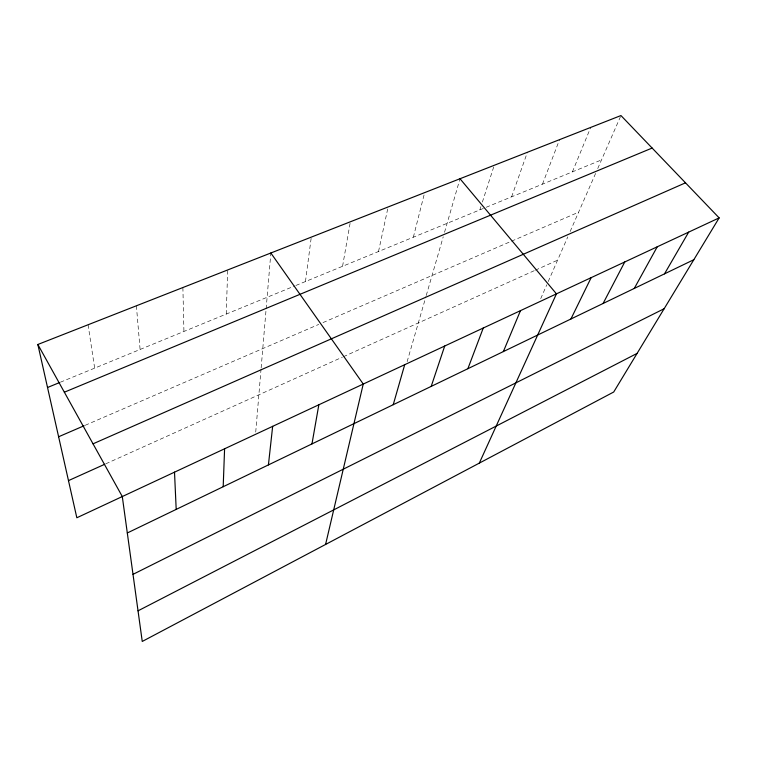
<?xml version="1.0" encoding="UTF-8"?>
<svg xmlns="http://www.w3.org/2000/svg" width="757" height="757" viewBox="0 0 757 757"><rect width="100%" height="100%" fill="white"/><g stroke="black" fill="none" stroke-linecap="round" stroke-linejoin="round"><path stroke-width="0.57" stroke-dasharray="3.79 2.84" d="M226.248 314.079L227.677 269.956M255.724 432.096L261.042 369.056M261.146 367.921L266.038 309.982M266.133 308.828L270.845 253.008M305.459 281.538L311.288 237.13M342.571 266.284L350.349 221.792M378.519 251.523L388.123 206.964M413.35 237.215L424.649 192.619M407.124 361.676L425.926 296.621M426.248 295.504L443.224 236.799M444.52 232.314L460.001 178.737M479.853 209.888L480.932 206.547M482.37 202.091L494.236 165.3M511.618 196.839L527.392 152.28M542.466 184.169L559.537 139.657M572.415 171.858L590.706 127.422M540.706 298.674L546.791 284.783M548.2 281.576L567.788 236.884M570.135 231.519L595.854 172.833M597.737 168.527L620.475 116.625M105.781 463.814L342.334 357.19M343.394 356.717L534.328 270.656M535.379 270.183L557.578 260.171M85.21 425.283L318.744 324.422M322.974 322.605L510.464 241.634M511.543 241.161L578.594 212.206M60.38 382.219L294.804 285.909M295.873 285.474L485.142 207.711M486.202 207.276L601.512 159.907M88.077 324.762L94.663 368.139M136.383 305.8L140.102 349.469M182.882 287.537L183.932 331.462"/><path stroke-width="1.14" d="M223.192 486.723L224.592 448.75M268.423 464.912L272.662 426.314M311.969 443.905L318.848 404.758M325.586 544.453L363.246 384.026L270.845 253.008M393.233 404.702L404.721 364.666M431.197 386.392L444.709 346.006M467.873 368.697L483.269 327.999M503.348 351.589L520.494 310.625M479.304 463.123L556.442 293.848L460.001 178.737M570.901 319L591.17 277.63M603.083 303.481L624.762 261.96M634.271 288.436L657.246 246.791M664.504 273.854L688.69 232.106M719.15 217.893L613.709 392.012L142.25 641.453L122.284 496.507L37.85 344.482L620.948 115.547L719.15 217.893L76.836 517.769L37.85 344.482M138.039 610.823L637.101 353.387M133.014 574.345L664.154 308.714M127.308 532.975L693.828 259.708M68.48 480.619L104.712 464.287M93.026 443.829L685.501 182.825M58.611 436.761L84.141 425.737M64.354 392.202L652.137 148.05M47.53 387.499L59.311 382.663M174.507 472.131L176.192 509.395"/></g></svg>
